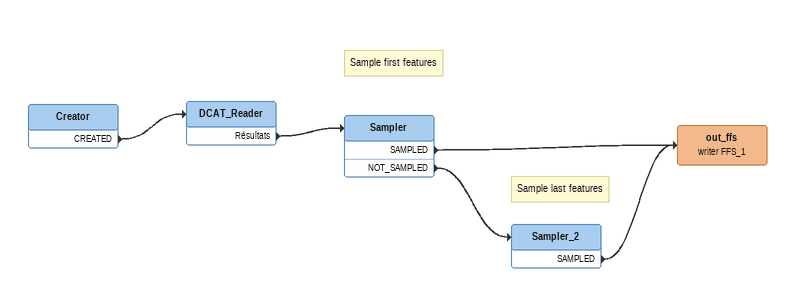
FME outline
Creator
    CREATED -> DCAT_Reader
DCAT_Reader
    Résultats -> Sampler
Note: Sample first features
Sampler
    SAMPLED -> out_ffs (writer FFS_1)
    NOT_SAMPLED -> Sampler_2
Note: Sample last features
Sampler_2
    SAMPLED -> out_ffs (writer FFS_1)
out_ffs (writer FFS_1)
